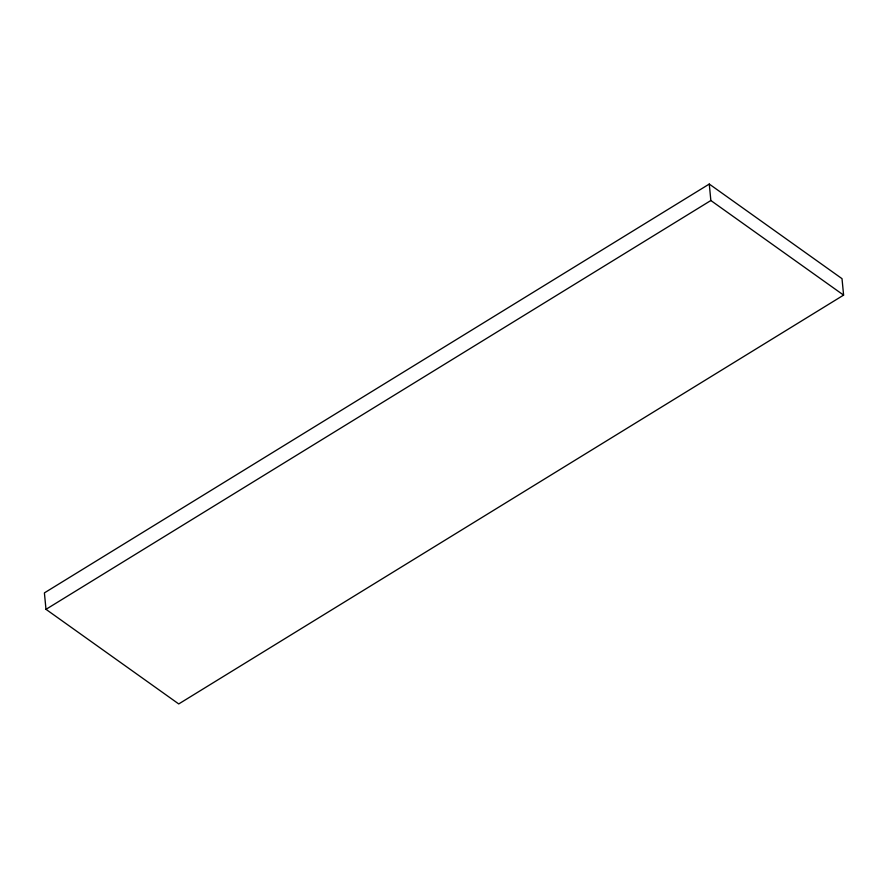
<?xml version="1.0" encoding="UTF-8"?>
<svg xmlns="http://www.w3.org/2000/svg" width="888" height="888" viewBox="0 0 888 888"><rect width="100%" height="100%" fill="white"/><g stroke="black" fill="none" stroke-linecap="round" stroke-linejoin="round"><path stroke-width="1.33" d="M709.268 184.06L44.4 592.884L45.987 609.335L178.732 703.94L843.6 295.116L842.013 278.666L709.268 184.06L710.855 200.522L843.6 295.116M45.987 609.335L710.855 200.522"/></g></svg>
